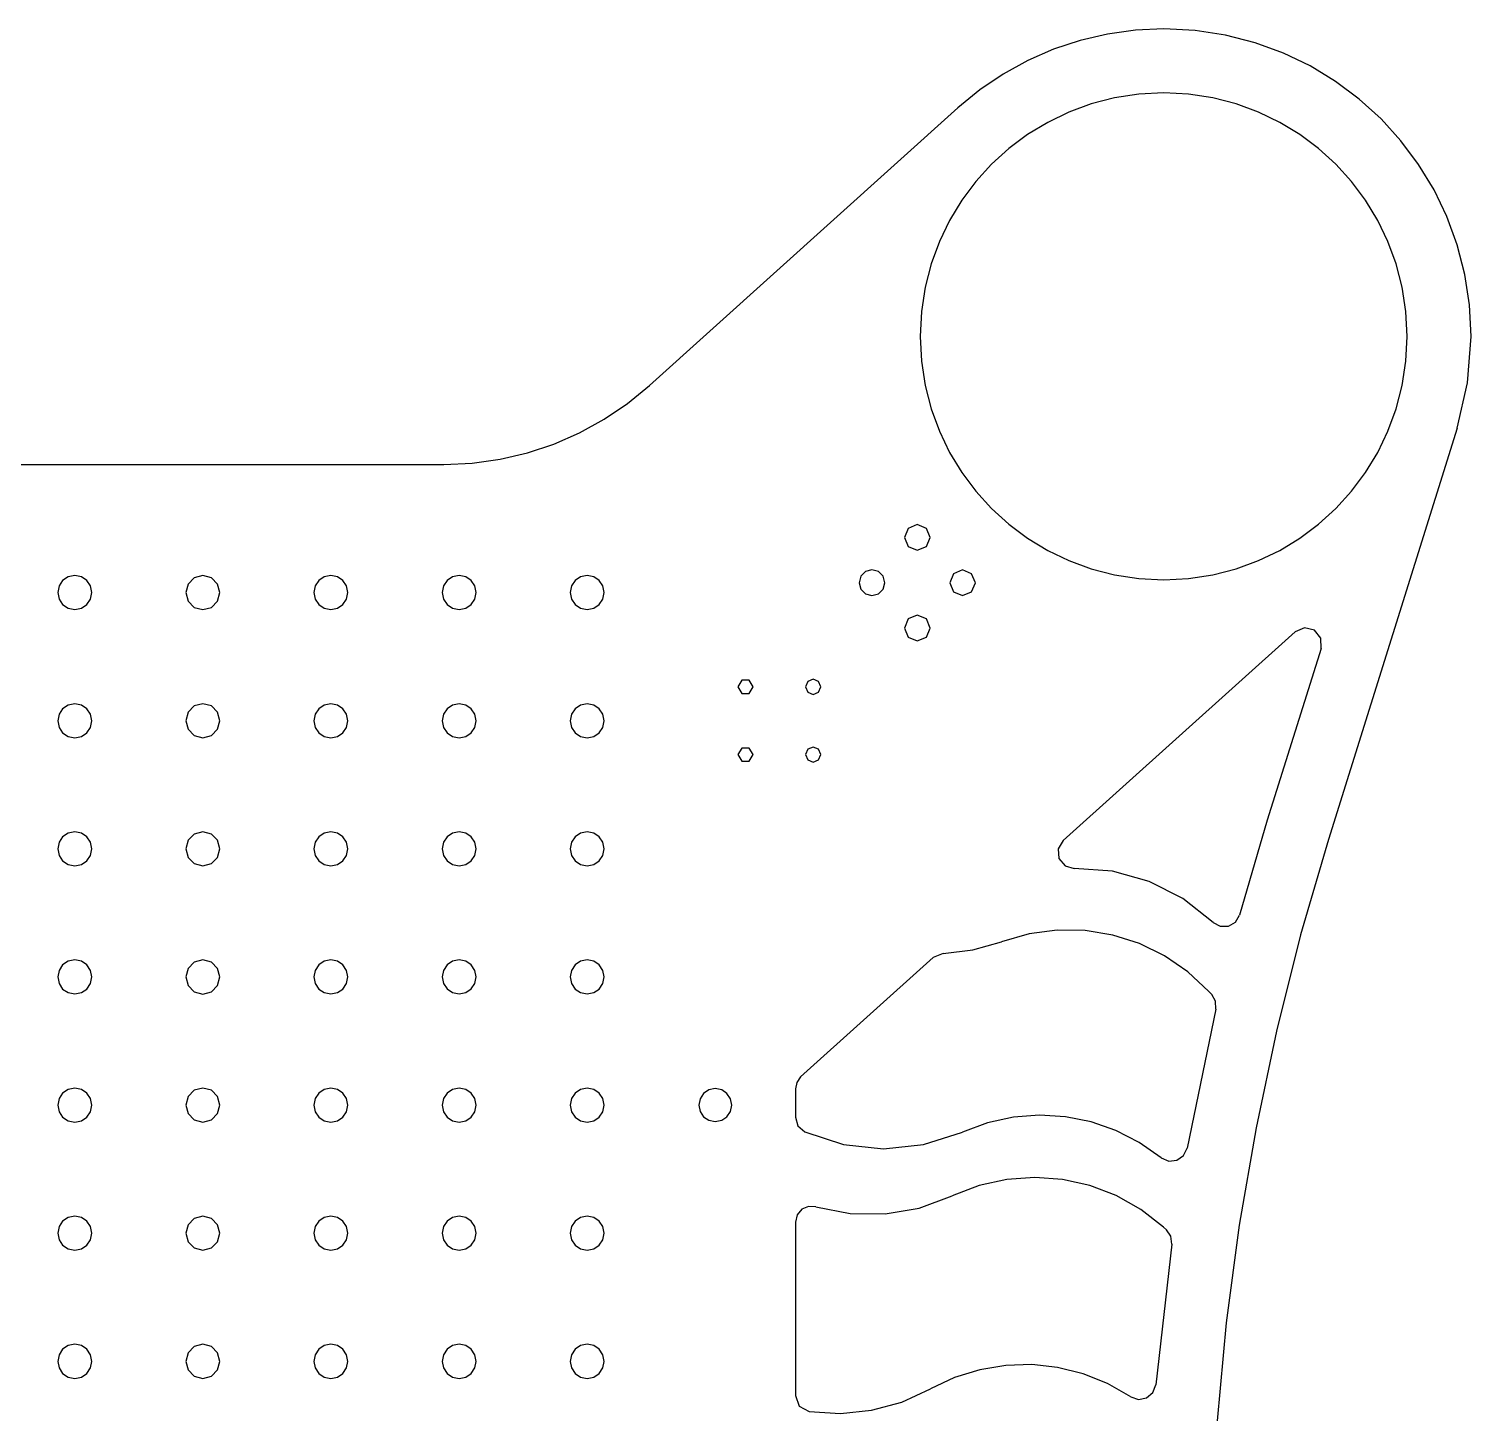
# Model space of a CAD drawing. Extents: x -1 to 193, y 45 to 298.
# Drawn here: x 96.2 to 193.4, y 165.5 to 259 of the extents above; entities that cross this region are included whole.
import ezdxf

# ---------------------------------------------------------------- set-up
doc = ezdxf.new("R2010")
doc.units = 0

msp = doc.modelspace()

# ---------------------------------------------------------------- linework, layer by layer
at = {"layer": 'VISIBLE'}
for p, q in [((168.910753, 258.674417), (167.069022, 258.243806)), ((170.791789, 258.935924), (168.910753, 258.674417)), ((172.700973, 259.024045), (170.791789, 258.935924)), ((174.819055, 258.917091), (172.700973, 259.024045)), ((176.875952, 258.603171), (174.819055, 258.917091)), ((178.861252, 258.092698), (176.875952, 258.603171)), ((165.277754, 257.648373), (163.548104, 256.892399)), ((167.069022, 258.243806), (165.277754, 257.648373)), ((180.764541, 257.396085), (178.861252, 258.092698)), ((163.548104, 256.892399), (161.89123, 255.980168)), ((182.575407, 256.523745), (180.764541, 257.396085)), ((161.89123, 255.980168), (160.318288, 254.915961)), ((184.283437, 255.486091), (182.575407, 256.523745)), ((160.318288, 254.915961), (158.840436, 253.704061)), ((171.024452, 254.619419), (169.396343, 254.370983)), ((172.700973, 254.704062), (171.024452, 254.619419)), ((174.377495, 254.619419), (172.700973, 254.704062)), ((176.005604, 254.370983), (174.377495, 254.619419)), ((185.878217, 254.293536), (184.283437, 255.486091)), ((158.840462, 253.704061), (138.060529, 234.996524)), ((167.824887, 253.966991), (166.318325, 253.415683)), ((169.396343, 254.370983), (167.824887, 253.966991)), ((177.577059, 253.966991), (176.005604, 254.370983)), ((179.083622, 253.415683), (177.577059, 253.966991)), ((187.349336, 252.956493), (185.878217, 254.293536)), ((164.884897, 252.725297), (163.532844, 251.904072)), ((166.318325, 253.415683), (164.884897, 252.725297)), ((180.51705, 252.725297), (179.083622, 253.415683)), ((181.869102, 251.904072), (180.51705, 252.725297)), ((188.686379, 251.485375), (187.349336, 252.956493)), ((163.532844, 251.904072), (162.270407, 250.960246)), ((183.13154, 250.960246), (181.869102, 251.904072)), ((162.270407, 250.960246), (161.105825, 249.902057)), ((184.296121, 249.902057), (183.13154, 250.960246)), ((189.878933, 249.890594), (188.686379, 251.485375)), ((161.105825, 249.902057), (160.047341, 248.737745)), ((185.354605, 248.737745), (184.296121, 249.902057)), ((190.916587, 248.182564), (189.878933, 249.890594)), ((160.047341, 248.737745), (159.103194, 247.475548)), ((186.298752, 247.475548), (185.354605, 248.737745)), ((191.788927, 246.371698), (190.916587, 248.182564)), ((159.103194, 247.475548), (158.281626, 246.123703)), ((187.120321, 246.123703), (186.298752, 247.475548)), ((158.281626, 246.123703), (157.590876, 244.690451)), ((187.811071, 244.690451), (187.120321, 246.123703)), ((192.485539, 244.468409), (191.788927, 246.371698)), ((157.590876, 244.690451), (157.039185, 243.184029)), ((188.362761, 243.184029), (187.811071, 244.690451)), ((192.996012, 242.483109), (192.485539, 244.468409)), ((157.039185, 243.184029), (156.634794, 241.612676)), ((188.767152, 241.612676), (188.362761, 243.184029)), ((193.309932, 240.426212), (192.996012, 242.483109)), ((156.634794, 241.612676), (156.385944, 239.98463)), ((189.016002, 239.98463), (188.767152, 241.612676)), ((193.416885, 238.30813), (193.309932, 240.426212)), ((156.385944, 239.98463), (156.300875, 238.30813)), ((189.101071, 238.30813), (189.016002, 239.98463)), ((156.300875, 238.30813), (156.385944, 236.63163)), ((189.016002, 236.63163), (189.101071, 238.30813)), ((189.101071, 238.30813), (189.101071, 238.30813)), ((193.179242, 235.179299), (193.416885, 238.30813)), ((156.385944, 236.63163), (156.634794, 235.003584)), ((188.767152, 235.003584), (189.016002, 236.63163)), ((192.471761, 232.122253), (193.179242, 235.179299)), ((136.582684, 233.784585), (138.060537, 234.996485)), ((156.634794, 235.003584), (157.039185, 233.432231)), ((188.362761, 233.432231), (188.767152, 235.003584)), ((135.009743, 232.720378), (136.582684, 233.784585)), ((157.039185, 233.432231), (157.590876, 231.925809)), ((187.811071, 231.925809), (188.362761, 233.432231)), ((133.352869, 231.808147), (135.009743, 232.720378)), ((131.623219, 231.052174), (133.352869, 231.808147)), ((157.590876, 231.925809), (158.281626, 230.492556)), ((192.471724, 232.12228), (183.802328, 204.413849)), ((187.120321, 230.492556), (187.811071, 231.925809)), ((127.990221, 230.026129), (129.831951, 230.45674)), ((129.831951, 230.45674), (131.623219, 231.052174)), ((158.281626, 230.492556), (159.103194, 229.140712)), ((186.298752, 229.140712), (187.120321, 230.492556)), ((83.095831, 229.676472), (124.200017, 229.676472)), ((124.200002, 229.676501), (126.109186, 229.764622)), ((126.109186, 229.764622), (127.990221, 230.026129)), ((159.103194, 229.140712), (160.047341, 227.878515)), ((185.354605, 227.878515), (186.298752, 229.140712)), ((160.047341, 227.878515), (161.105825, 226.714202)), ((184.296121, 226.714202), (185.354605, 227.878515)), ((161.105825, 226.714202), (162.270407, 225.656014)), ((183.13154, 225.656014), (184.296121, 226.714202)), ((156.099493, 225.624434), (155.486601, 225.370864)), ((156.712385, 225.370864), (156.099493, 225.624434)), ((162.270407, 225.656014), (163.532844, 224.712188)), ((181.869102, 224.712188), (183.13154, 225.656014)), ((155.486601, 225.370864), (155.232016, 224.758393)), ((155.232016, 224.758393), (155.486601, 224.145922)), ((156.966971, 224.758393), (156.712385, 225.370864)), ((156.712385, 224.145922), (156.966971, 224.758393)), ((156.966971, 224.758393), (156.966971, 224.758393)), ((163.532844, 224.712188), (164.884897, 223.890962)), ((180.51705, 223.890962), (181.869102, 224.712188)), ((155.486601, 224.145922), (156.099493, 223.892351)), ((156.099493, 223.892351), (156.712385, 224.145922)), ((164.884897, 223.890962), (166.318325, 223.200577)), ((179.083622, 223.200577), (180.51705, 223.890962)), ((153.047752, 222.574132), (152.614012, 222.457911)), ((153.481491, 222.457911), (153.047752, 222.574132)), ((159.151236, 222.572694), (158.538344, 222.319123)), ((159.764128, 222.319123), (159.151236, 222.572694)), ((166.318325, 223.200577), (167.824887, 222.649269)), ((167.824887, 222.649269), (169.396343, 222.245277)), ((176.005604, 222.245277), (177.577059, 222.649269)), ((177.577059, 222.649269), (179.083622, 223.200577)), ((98.520593, 221.856183), (98.27452, 221.491502)), ((98.885423, 222.102034), (98.520593, 221.856183)), ((99.33211, 222.19218), (98.885423, 222.102034)), ((99.778797, 222.102034), (99.33211, 222.19218)), ((100.143627, 221.856183), (99.778797, 222.102034)), ((100.3897, 221.491502), (100.143627, 221.856183)), ((106.969538, 221.618873), (106.815734, 221.04487)), ((107.389738, 222.039073), (106.969538, 221.618873)), ((107.963741, 222.192877), (107.389738, 222.039073)), ((108.537745, 222.039073), (107.963741, 222.192877)), ((108.957945, 221.618873), (108.537745, 222.039073)), ((109.111748, 221.04487), (108.957945, 221.618873)), ((115.783856, 221.856183), (115.537782, 221.491502)), ((116.148686, 222.102034), (115.783856, 221.856183)), ((116.595373, 222.19218), (116.148686, 222.102034)), ((117.04206, 222.102034), (116.595373, 222.19218)), ((117.40689, 221.856183), (117.04206, 222.102034)), ((117.652963, 221.491502), (117.40689, 221.856183)), ((124.415804, 221.8556), (124.169673, 221.491213)), ((124.780534, 222.101225), (124.415804, 221.8556)), ((125.227003, 222.191279), (124.780534, 222.101225)), ((125.673472, 222.101225), (125.227003, 222.191279)), ((126.038201, 221.8556), (125.673472, 222.101225)), ((126.284333, 221.491213), (126.038201, 221.8556)), ((133.047116, 221.856183), (132.801043, 221.491502)), ((133.411946, 222.102034), (133.047116, 221.856183)), ((133.858633, 222.19218), (133.411946, 222.102034)), ((134.30532, 222.102034), (133.858633, 222.19218)), ((134.67015, 221.856183), (134.30532, 222.102034)), ((134.916223, 221.491502), (134.67015, 221.856183)), ((152.296493, 222.140392), (152.180273, 221.706653)), ((152.180273, 221.706653), (152.296493, 221.272913)), ((152.614012, 222.457911), (152.296493, 222.140392)), ((153.799011, 222.140392), (153.481491, 222.457911)), ((153.915231, 221.706653), (153.799011, 222.140392)), ((153.799011, 221.272913), (153.915231, 221.706653)), ((153.915231, 221.706653), (153.915231, 221.706653)), ((158.538344, 222.319123), (158.283758, 221.706653)), ((158.283758, 221.706653), (158.538344, 221.094182)), ((160.018714, 221.706653), (159.764128, 222.319123)), ((159.764128, 221.094182), (160.018714, 221.706653)), ((160.018714, 221.706653), (160.018714, 221.706653)), ((169.396343, 222.245277), (171.024452, 221.996841)), ((171.024452, 221.996841), (172.700973, 221.912198)), ((172.700973, 221.912198), (174.377495, 221.996841)), ((174.377495, 221.996841), (176.005604, 222.245277)), ((98.27452, 221.491502), (98.184103, 221.04487)), ((98.184103, 221.04487), (98.27452, 220.598237)), ((98.27452, 220.598237), (98.520593, 220.233557)), ((100.143627, 220.233557), (100.3897, 220.598237)), ((100.480117, 221.04487), (100.3897, 221.491502)), ((100.3897, 220.598237), (100.480117, 221.04487)), ((100.480117, 221.04487), (100.480117, 221.04487)), ((106.815734, 221.04487), (106.969538, 220.470866)), ((108.957945, 220.470866), (109.111748, 221.04487)), ((109.111748, 221.04487), (109.111748, 221.04487)), ((115.537782, 221.491502), (115.447366, 221.04487)), ((115.447366, 221.04487), (115.537782, 220.598237)), ((115.537782, 220.598237), (115.783856, 220.233557)), ((117.40689, 220.233557), (117.652963, 220.598237)), ((117.74338, 221.04487), (117.652963, 221.491502)), ((117.652963, 220.598237), (117.74338, 221.04487)), ((117.74338, 221.04487), (117.74338, 221.04487)), ((124.169673, 221.491213), (124.078997, 221.04487)), ((124.078997, 221.04487), (124.169673, 220.598527)), ((124.169673, 220.598527), (124.415804, 220.234139)), ((126.038201, 220.234139), (126.284333, 220.598527)), ((126.375009, 221.04487), (126.284333, 221.491213)), ((126.284333, 220.598527), (126.375009, 221.04487)), ((126.375009, 221.04487), (126.375009, 221.04487)), ((132.801043, 221.491502), (132.710626, 221.04487)), ((132.710626, 221.04487), (132.801043, 220.598237)), ((132.801043, 220.598237), (133.047116, 220.233557)), ((134.67015, 220.233557), (134.916223, 220.598237)), ((135.00664, 221.04487), (134.916223, 221.491502)), ((134.916223, 220.598237), (135.00664, 221.04487)), ((135.00664, 221.04487), (135.00664, 221.04487)), ((152.296493, 221.272913), (152.614012, 220.955394)), ((152.614012, 220.955394), (153.047752, 220.839174)), ((153.047752, 220.839174), (153.481491, 220.955394)), ((153.481491, 220.955394), (153.799011, 221.272913)), ((158.538344, 221.094182), (159.151236, 220.840611)), ((159.151236, 220.840611), (159.764128, 221.094182)), ((98.520593, 220.233557), (98.885423, 219.987705)), ((98.885423, 219.987705), (99.33211, 219.897559)), ((99.33211, 219.897559), (99.778797, 219.987705)), ((99.778797, 219.987705), (100.143627, 220.233557)), ((106.969538, 220.470866), (107.389738, 220.050666)), ((107.389738, 220.050666), (107.963741, 219.896863)), ((107.963741, 219.896863), (108.537745, 220.050666)), ((108.537745, 220.050666), (108.957945, 220.470866)), ((115.783856, 220.233557), (116.148686, 219.987705)), ((116.148686, 219.987705), (116.595373, 219.897559)), ((116.595373, 219.897559), (117.04206, 219.987705)), ((117.04206, 219.987705), (117.40689, 220.233557)), ((124.415804, 220.234139), (124.780534, 219.988514)), ((124.780534, 219.988514), (125.227003, 219.89846)), ((125.227003, 219.89846), (125.673472, 219.988514)), ((125.673472, 219.988514), (126.038201, 220.234139)), ((133.047116, 220.233557), (133.411946, 219.987705)), ((133.411946, 219.987705), (133.858633, 219.897559)), ((133.858633, 219.897559), (134.30532, 219.987705)), ((134.30532, 219.987705), (134.67015, 220.233557)), ((155.486601, 219.267383), (155.232016, 218.654913)), ((155.232016, 218.654913), (155.486601, 218.042442)), ((156.099493, 219.520954), (155.486601, 219.267383)), ((156.712385, 219.267383), (156.099493, 219.520954)), ((156.966971, 218.654913), (156.712385, 219.267383)), ((156.712385, 218.042442), (156.966971, 218.654913)), ((156.966971, 218.654913), (156.966971, 218.654913)), ((182.188601, 218.677812), (181.554233, 218.404289)), ((182.858853, 218.510478), (182.188601, 218.677812)), ((155.486601, 218.042442), (156.099493, 217.788871)), ((156.099493, 217.788871), (156.712385, 218.042442)), ((181.554238, 218.404281), (165.924243, 204.333016)), ((183.290219, 217.970884), (182.858853, 218.510478)), ((183.305862, 217.280237), (183.290219, 217.970884)), ((183.30583, 217.280192), (179.683422, 205.702567)), ((144.268409, 215.13749), (144.013538, 214.696039)), ((144.778152, 215.13749), (144.268409, 215.13749)), ((145.033024, 214.696039), (144.778152, 215.13749)), ((148.728785, 215.055844), (148.579137, 214.696039)), ((149.088879, 215.204796), (148.728785, 215.055844)), ((149.448972, 215.055844), (149.088879, 215.204796)), ((149.59862, 214.696039), (149.448972, 215.055844)), ((144.013538, 214.696039), (144.268409, 214.254589)), ((144.268409, 214.254589), (144.778152, 214.254589)), ((144.778152, 214.254589), (145.033024, 214.696039)), ((145.033024, 214.696039), (145.033024, 214.696039)), ((148.579137, 214.696039), (148.728785, 214.336234)), ((148.728785, 214.336234), (149.088879, 214.187282)), ((149.088879, 214.187282), (149.448972, 214.336234)), ((149.448972, 214.336234), (149.59862, 214.696039)), ((149.59862, 214.696039), (149.59862, 214.696039)), ((98.27452, 212.859871), (98.184103, 212.413238)), ((98.520593, 213.224551), (98.27452, 212.859871)), ((98.885423, 213.470403), (98.520593, 213.224551)), ((99.33211, 213.560548), (98.885423, 213.470403)), ((99.778797, 213.470403), (99.33211, 213.560548)), ((100.143627, 213.224551), (99.778797, 213.470403)), ((100.3897, 212.859871), (100.143627, 213.224551)), ((100.480117, 212.413238), (100.3897, 212.859871)), ((106.969538, 212.987242), (106.815734, 212.413238)), ((107.389738, 213.407442), (106.969538, 212.987242)), ((107.963741, 213.561245), (107.389738, 213.407442)), ((108.537745, 213.407442), (107.963741, 213.561245)), ((108.957945, 212.987242), (108.537745, 213.407442)), ((109.111748, 212.413238), (108.957945, 212.987242)), ((115.537782, 212.859871), (115.447366, 212.413238)), ((115.783856, 213.224551), (115.537782, 212.859871)), ((116.148686, 213.470403), (115.783856, 213.224551)), ((116.595373, 213.560548), (116.148686, 213.470403)), ((117.04206, 213.470403), (116.595373, 213.560548)), ((117.40689, 213.224551), (117.04206, 213.470403)), ((117.652963, 212.859871), (117.40689, 213.224551)), ((117.74338, 212.413238), (117.652963, 212.859871)), ((124.169673, 212.859581), (124.078997, 212.413238)), ((124.415804, 213.223969), (124.169673, 212.859581)), ((124.780534, 213.469594), (124.415804, 213.223969)), ((125.227003, 213.559648), (124.780534, 213.469594)), ((125.673472, 213.469594), (125.227003, 213.559648)), ((126.038201, 213.223969), (125.673472, 213.469594)), ((126.284333, 212.859581), (126.038201, 213.223969)), ((126.375009, 212.413238), (126.284333, 212.859581)), ((132.801043, 212.859871), (132.710626, 212.413238)), ((133.047116, 213.224551), (132.801043, 212.859871)), ((133.411946, 213.470403), (133.047116, 213.224551)), ((133.858633, 213.560548), (133.411946, 213.470403)), ((134.30532, 213.470403), (133.858633, 213.560548)), ((134.67015, 213.224551), (134.30532, 213.470403)), ((134.916223, 212.859871), (134.67015, 213.224551)), ((135.00664, 212.413238), (134.916223, 212.859871)), ((98.184103, 212.413238), (98.27452, 211.966606)), ((98.27452, 211.966606), (98.520593, 211.601925)), ((100.143627, 211.601925), (100.3897, 211.966606)), ((100.3897, 211.966606), (100.480117, 212.413238)), ((100.480117, 212.413238), (100.480117, 212.413238)), ((106.815734, 212.413238), (106.969538, 211.839235)), ((108.957945, 211.839235), (109.111748, 212.413238)), ((109.111748, 212.413238), (109.111748, 212.413238)), ((115.447366, 212.413238), (115.537782, 211.966606)), ((115.537782, 211.966606), (115.783856, 211.601925)), ((117.40689, 211.601925), (117.652963, 211.966606)), ((117.652963, 211.966606), (117.74338, 212.413238)), ((117.74338, 212.413238), (117.74338, 212.413238)), ((124.078997, 212.413238), (124.169673, 211.966895)), ((124.169673, 211.966895), (124.415804, 211.602508)), ((126.038201, 211.602508), (126.284333, 211.966895)), ((126.284333, 211.966895), (126.375009, 212.413238)), ((126.375009, 212.413238), (126.375009, 212.413238)), ((132.710626, 212.413238), (132.801043, 211.966606)), ((132.801043, 211.966606), (133.047116, 211.601925)), ((134.67015, 211.601925), (134.916223, 211.966606)), ((134.916223, 211.966606), (135.00664, 212.413238)), ((135.00664, 212.413238), (135.00664, 212.413238)), ((98.520593, 211.601925), (98.885423, 211.356074)), ((98.885423, 211.356074), (99.33211, 211.265928)), ((99.33211, 211.265928), (99.778797, 211.356074)), ((99.778797, 211.356074), (100.143627, 211.601925)), ((106.969538, 211.839235), (107.389738, 211.419035)), ((107.389738, 211.419035), (107.963741, 211.265231)), ((107.963741, 211.265231), (108.537745, 211.419035)), ((108.537745, 211.419035), (108.957945, 211.839235)), ((115.783856, 211.601925), (116.148686, 211.356074)), ((116.148686, 211.356074), (116.595373, 211.265928)), ((116.595373, 211.265928), (117.04206, 211.356074)), ((117.04206, 211.356074), (117.40689, 211.601925)), ((124.415804, 211.602508), (124.780534, 211.356883)), ((124.780534, 211.356883), (125.227003, 211.266829)), ((125.227003, 211.266829), (125.673472, 211.356883)), ((125.673472, 211.356883), (126.038201, 211.602508)), ((133.047116, 211.601925), (133.411946, 211.356074)), ((133.411946, 211.356074), (133.858633, 211.265928)), ((133.858633, 211.265928), (134.30532, 211.356074)), ((134.30532, 211.356074), (134.67015, 211.601925)), ((144.268409, 210.57189), (144.013538, 210.13044)), ((144.013538, 210.13044), (144.268409, 209.68899)), ((144.778152, 210.57189), (144.268409, 210.57189)), ((145.033024, 210.13044), (144.778152, 210.57189)), ((144.778152, 209.68899), (145.033024, 210.13044)), ((145.033024, 210.13044), (145.033024, 210.13044)), ((148.728785, 210.490245), (148.579137, 210.13044)), ((148.579137, 210.13044), (148.728785, 209.770635)), ((149.088879, 210.639197), (148.728785, 210.490245)), ((149.448972, 210.490245), (149.088879, 210.639197)), ((149.59862, 210.13044), (149.448972, 210.490245)), ((149.448972, 209.770635), (149.59862, 210.13044)), ((149.59862, 210.13044), (149.59862, 210.13044)), ((144.268409, 209.68899), (144.778152, 209.68899)), ((148.728785, 209.770635), (149.088879, 209.621683)), ((149.088879, 209.621683), (149.448972, 209.770635)), ((179.683446, 205.702567), (177.81617, 199.323235)), ((98.27452, 204.228242), (98.184103, 203.781609)), ((98.520593, 204.592923), (98.27452, 204.228242)), ((98.885423, 204.838774), (98.520593, 204.592923)), ((99.33211, 204.92892), (98.885423, 204.838774)), ((99.778797, 204.838774), (99.33211, 204.92892)), ((100.143627, 204.592923), (99.778797, 204.838774)), ((100.3897, 204.228242), (100.143627, 204.592923)), ((100.480117, 203.781609), (100.3897, 204.228242)), ((106.969538, 204.355613), (106.815734, 203.781609)), ((107.389738, 204.775813), (106.969538, 204.355613)), ((107.963741, 204.929617), (107.389738, 204.775813)), ((108.537745, 204.775813), (107.963741, 204.929617)), ((108.957945, 204.355613), (108.537745, 204.775813)), ((109.111748, 203.781609), (108.957945, 204.355613)), ((115.537782, 204.228242), (115.447366, 203.781609)), ((115.783856, 204.592923), (115.537782, 204.228242)), ((116.148686, 204.838774), (115.783856, 204.592923)), ((116.595373, 204.92892), (116.148686, 204.838774)), ((117.04206, 204.838774), (116.595373, 204.92892)), ((117.40689, 204.592923), (117.04206, 204.838774)), ((117.652963, 204.228242), (117.40689, 204.592923)), ((117.74338, 203.781609), (117.652963, 204.228242)), ((124.169673, 204.227953), (124.078997, 203.781609)), ((124.415804, 204.59234), (124.169673, 204.227953)), ((124.780534, 204.837965), (124.415804, 204.59234)), ((125.227003, 204.928019), (124.780534, 204.837965)), ((125.673472, 204.837965), (125.227003, 204.928019)), ((126.038201, 204.59234), (125.673472, 204.837965)), ((126.284333, 204.227953), (126.038201, 204.59234)), ((126.375009, 203.781609), (126.284333, 204.227953)), ((132.801043, 204.228242), (132.710626, 203.781609)), ((133.047116, 204.592923), (132.801043, 204.228242)), ((133.411946, 204.838774), (133.047116, 204.592923)), ((133.858633, 204.92892), (133.411946, 204.838774)), ((134.30532, 204.838774), (133.858633, 204.92892)), ((134.67015, 204.592923), (134.30532, 204.838774)), ((134.916223, 204.228242), (134.67015, 204.592923)), ((135.00664, 203.781609), (134.916223, 204.228242)), ((165.924219, 204.333014), (165.595257, 203.775722)), ((183.80236, 204.413844), (181.925145, 197.986573)), ((98.184103, 203.781609), (98.27452, 203.334977)), ((98.27452, 203.334977), (98.520593, 202.970296)), ((100.143627, 202.970296), (100.3897, 203.334977)), ((100.3897, 203.334977), (100.480117, 203.781609)), ((100.480117, 203.781609), (100.480117, 203.781609)), ((106.815734, 203.781609), (106.969538, 203.207606)), ((106.969538, 203.207606), (107.389738, 202.787406)), ((108.537745, 202.787406), (108.957945, 203.207606)), ((108.957945, 203.207606), (109.111748, 203.781609)), ((109.111748, 203.781609), (109.111748, 203.781609)), ((115.447366, 203.781609), (115.537782, 203.334977)), ((115.537782, 203.334977), (115.783856, 202.970296)), ((117.40689, 202.970296), (117.652963, 203.334977)), ((117.652963, 203.334977), (117.74338, 203.781609)), ((117.74338, 203.781609), (117.74338, 203.781609)), ((124.078997, 203.781609), (124.169673, 203.335266)), ((124.169673, 203.335266), (124.415804, 202.970879)), ((126.038201, 202.970879), (126.284333, 203.335266)), ((126.284333, 203.335266), (126.375009, 203.781609)), ((126.375009, 203.781609), (126.375009, 203.781609)), ((132.710626, 203.781609), (132.801043, 203.334977)), ((132.801043, 203.334977), (133.047116, 202.970296)), ((134.67015, 202.970296), (134.916223, 203.334977)), ((134.916223, 203.334977), (135.00664, 203.781609)), ((135.00664, 203.781609), (135.00664, 203.781609)), ((165.595257, 203.775722), (165.644336, 203.130445)), ((165.644336, 203.130445), (166.053801, 202.629317)), ((98.520593, 202.970296), (98.885423, 202.724445)), ((98.885423, 202.724445), (99.33211, 202.634299)), ((99.33211, 202.634299), (99.778797, 202.724445)), ((99.778797, 202.724445), (100.143627, 202.970296)), ((107.389738, 202.787406), (107.963741, 202.633602)), ((107.963741, 202.633602), (108.537745, 202.787406)), ((115.783856, 202.970296), (116.148686, 202.724445)), ((116.148686, 202.724445), (116.595373, 202.634299)), ((116.595373, 202.634299), (117.04206, 202.724445)), ((117.04206, 202.724445), (117.40689, 202.970296)), ((124.415804, 202.970879), (124.780534, 202.725254)), ((124.780534, 202.725254), (125.227003, 202.6352)), ((125.227003, 202.6352), (125.673472, 202.725254)), ((125.673472, 202.725254), (126.038201, 202.970879)), ((133.047116, 202.970296), (133.411946, 202.724445)), ((133.411946, 202.724445), (133.858633, 202.634299)), ((133.858633, 202.634299), (134.30532, 202.724445)), ((134.30532, 202.724445), (134.67015, 202.970296)), ((166.053801, 202.629317), (166.676349, 202.452614)), ((169.251916, 202.267259), (166.676349, 202.452614)), ((171.716204, 201.583405), (169.251916, 202.267259)), ((173.998054, 200.428619), (171.716204, 201.583405)), ((176.026308, 198.830468), (173.998054, 200.428619)), ((177.539083, 198.845125), (177.81617, 199.323235)), ((165.524323, 198.305001), (163.63164, 198.058336)), ((167.413646, 198.271978), (165.524323, 198.305001)), ((169.269443, 197.966513), (167.413646, 198.271978)), ((176.026308, 198.830468), (176.509059, 198.561549)), ((176.509059, 198.561549), (177.061633, 198.566903)), ((177.061633, 198.566903), (177.539083, 198.845125)), ((159.840946, 196.979595), (161.765763, 197.524737)), ((163.63164, 198.058336), (161.765763, 197.524737)), ((171.061546, 197.39585), (169.269443, 197.966513)), ((172.759789, 196.567235), (171.061546, 197.39585)), ((181.925145, 197.986573), (180.298226, 191.50911)), ((99.33211, 196.297288), (98.885423, 196.207143)), ((99.778797, 196.207143), (99.33211, 196.297288)), ((107.963741, 196.297985), (107.389738, 196.144181)), ((108.537745, 196.144181), (107.963741, 196.297985)), ((116.595373, 196.297288), (116.148686, 196.207143)), ((117.04206, 196.207143), (116.595373, 196.297288)), ((125.227003, 196.296388), (124.780534, 196.206333)), ((125.673472, 196.206333), (125.227003, 196.296388)), ((133.858633, 196.297288), (133.411946, 196.207143)), ((134.30532, 196.207143), (133.858633, 196.297288)), ((157.180669, 196.461415), (148.242079, 188.414311)), ((157.855126, 196.737476), (157.180675, 196.461439)), ((157.855126, 196.737476), (159.840946, 196.979595)), ((174.334005, 195.487913), (172.759789, 196.567235)), ((98.27452, 195.59661), (98.184103, 195.149978)), ((98.520593, 195.961291), (98.27452, 195.59661)), ((98.885423, 196.207143), (98.520593, 195.961291)), ((100.143627, 195.961291), (99.778797, 196.207143)), ((100.3897, 195.59661), (100.143627, 195.961291)), ((100.480117, 195.149978), (100.3897, 195.59661)), ((106.969538, 195.723982), (106.815734, 195.149978)), ((107.389738, 196.144181), (106.969538, 195.723982)), ((108.957945, 195.723982), (108.537745, 196.144181)), ((109.111748, 195.149978), (108.957945, 195.723982)), ((115.537782, 195.59661), (115.447366, 195.149978)), ((115.783856, 195.961291), (115.537782, 195.59661)), ((116.148686, 196.207143), (115.783856, 195.961291)), ((117.40689, 195.961291), (117.04206, 196.207143)), ((117.652963, 195.59661), (117.40689, 195.961291)), ((117.74338, 195.149978), (117.652963, 195.59661)), ((124.169673, 195.596321), (124.078997, 195.149978)), ((124.415804, 195.960709), (124.169673, 195.596321)), ((124.780534, 196.206333), (124.415804, 195.960709)), ((126.038201, 195.960709), (125.673472, 196.206333)), ((126.284333, 195.596321), (126.038201, 195.960709)), ((126.375009, 195.149978), (126.284333, 195.596321)), ((132.801043, 195.59661), (132.710626, 195.149978)), ((133.047116, 195.961291), (132.801043, 195.59661)), ((133.411946, 196.207143), (133.047116, 195.961291)), ((134.67015, 195.961291), (134.30532, 196.207143)), ((134.916223, 195.59661), (134.67015, 195.961291)), ((135.00664, 195.149978), (134.916223, 195.59661)), ((175.754028, 194.165129), (174.334005, 195.487913)), ((98.184103, 195.149978), (98.27452, 194.703346)), ((98.27452, 194.703346), (98.520593, 194.338665)), ((100.143627, 194.338665), (100.3897, 194.703346)), ((100.3897, 194.703346), (100.480117, 195.149978)), ((100.480117, 195.149978), (100.480117, 195.149978)), ((106.815734, 195.149978), (106.969538, 194.575974)), ((106.969538, 194.575974), (107.389738, 194.155775)), ((108.537745, 194.155775), (108.957945, 194.575974)), ((108.957945, 194.575974), (109.111748, 195.149978)), ((109.111748, 195.149978), (109.111748, 195.149978)), ((115.447366, 195.149978), (115.537782, 194.703346)), ((115.537782, 194.703346), (115.783856, 194.338665)), ((117.40689, 194.338665), (117.652963, 194.703346)), ((117.652963, 194.703346), (117.74338, 195.149978)), ((117.74338, 195.149978), (117.74338, 195.149978)), ((124.078997, 195.149978), (124.169673, 194.703635)), ((124.169673, 194.703635), (124.415804, 194.339247)), ((126.038201, 194.339247), (126.284333, 194.703635)), ((126.284333, 194.703635), (126.375009, 195.149978)), ((126.375009, 195.149978), (126.375009, 195.149978)), ((132.710626, 195.149978), (132.801043, 194.703346)), ((132.801043, 194.703346), (133.047116, 194.338665)), ((134.67015, 194.338665), (134.916223, 194.703346)), ((134.916223, 194.703346), (135.00664, 195.149978)), ((135.00664, 195.149978), (135.00664, 195.149978)), ((98.520593, 194.338665), (98.885423, 194.092813)), ((98.885423, 194.092813), (99.33211, 194.002668)), ((99.33211, 194.002668), (99.778797, 194.092813)), ((99.778797, 194.092813), (100.143627, 194.338665)), ((107.389738, 194.155775), (107.963741, 194.001971)), ((107.963741, 194.001971), (108.537745, 194.155775)), ((115.783856, 194.338665), (116.148686, 194.092813)), ((116.148686, 194.092813), (116.595373, 194.002668)), ((116.595373, 194.002668), (117.04206, 194.092813)), ((117.04206, 194.092813), (117.40689, 194.338665)), ((124.415804, 194.339247), (124.780534, 194.093623)), ((124.780534, 194.093623), (125.227003, 194.003568)), ((125.227003, 194.003568), (125.673472, 194.093623)), ((125.673472, 194.093623), (126.038201, 194.339247)), ((133.047116, 194.338665), (133.411946, 194.092813)), ((133.411946, 194.092813), (133.858633, 194.002668)), ((133.858633, 194.002668), (134.30532, 194.092813)), ((134.30532, 194.092813), (134.67015, 194.338665)), ((175.754028, 194.165129), (175.935675, 193.972581)), ((176.198809, 193.510229), (175.935675, 193.972581)), ((176.209029, 192.978342), (176.198809, 193.510229)), ((176.209029, 192.978342), (174.280092, 183.622589)), ((180.298226, 191.50911), (178.921601, 184.988624)), ((98.885423, 187.575511), (98.520593, 187.32966)), ((99.33211, 187.665657), (98.885423, 187.575511)), ((99.778797, 187.575511), (99.33211, 187.665657)), ((100.143627, 187.32966), (99.778797, 187.575511)), ((107.963741, 187.666354), (107.389738, 187.51255)), ((108.537745, 187.51255), (107.963741, 187.666354)), ((116.148686, 187.575511), (115.783856, 187.32966)), ((116.595373, 187.665657), (116.148686, 187.575511)), ((117.04206, 187.575511), (116.595373, 187.665657)), ((117.40689, 187.32966), (117.04206, 187.575511)), ((124.780534, 187.574702), (124.415804, 187.329077)), ((125.227003, 187.664756), (124.780534, 187.574702)), ((125.673472, 187.574702), (125.227003, 187.664756)), ((126.038201, 187.329077), (125.673472, 187.574702)), ((133.411946, 187.575511), (133.047116, 187.32966)), ((133.858633, 187.665657), (133.411946, 187.575511)), ((134.30532, 187.575511), (133.858633, 187.665657)), ((134.67015, 187.32966), (134.30532, 187.575511)), ((142.490264, 187.626119), (142.058865, 187.539097)), ((142.921664, 187.539097), (142.490264, 187.626119)), ((147.978331, 188.051286), (147.885035, 187.6124)), ((147.885035, 187.612379), (147.885035, 185.710723)), ((148.242085, 188.414272), (147.978331, 188.051286)), ((98.27452, 186.964979), (98.184103, 186.518347)), ((98.520593, 187.32966), (98.27452, 186.964979)), ((100.3897, 186.964979), (100.143627, 187.32966)), ((100.480117, 186.518347), (100.3897, 186.964979)), ((106.969538, 187.09235), (106.815734, 186.518347)), ((107.389738, 187.51255), (106.969538, 187.09235)), ((108.957945, 187.09235), (108.537745, 187.51255)), ((109.111748, 186.518347), (108.957945, 187.09235)), ((115.537782, 186.964979), (115.447366, 186.518347)), ((115.783856, 187.32966), (115.537782, 186.964979)), ((117.652963, 186.964979), (117.40689, 187.32966)), ((117.74338, 186.518347), (117.652963, 186.964979)), ((124.169673, 186.96469), (124.078997, 186.518347)), ((124.415804, 187.329077), (124.169673, 186.96469)), ((126.284333, 186.96469), (126.038201, 187.329077)), ((126.375009, 186.518347), (126.284333, 186.96469)), ((132.801043, 186.964979), (132.710626, 186.518347)), ((133.047116, 187.32966), (132.801043, 186.964979)), ((134.916223, 186.964979), (134.67015, 187.32966)), ((135.00664, 186.518347), (134.916223, 186.964979)), ((141.468665, 186.949637), (141.381101, 186.518347)), ((141.706459, 187.301745), (141.468665, 186.949637)), ((142.058865, 187.539097), (141.706459, 187.301745)), ((143.27407, 187.301745), (142.921664, 187.539097)), ((143.511864, 186.949637), (143.27407, 187.301745)), ((143.599428, 186.518347), (143.511864, 186.949637)), ((98.184103, 186.518347), (98.27452, 186.071714)), ((98.27452, 186.071714), (98.520593, 185.707033)), ((98.520593, 185.707033), (98.885423, 185.461182)), ((99.778797, 185.461182), (100.143627, 185.707033)), ((100.143627, 185.707033), (100.3897, 186.071714)), ((100.3897, 186.071714), (100.480117, 186.518347)), ((100.480117, 186.518347), (100.480117, 186.518347)), ((106.815734, 186.518347), (106.969538, 185.944343)), ((106.969538, 185.944343), (107.389738, 185.524143)), ((108.537745, 185.524143), (108.957945, 185.944343)), ((108.957945, 185.944343), (109.111748, 186.518347)), ((109.111748, 186.518347), (109.111748, 186.518347)), ((115.447366, 186.518347), (115.537782, 186.071714)), ((115.537782, 186.071714), (115.783856, 185.707033)), ((115.783856, 185.707033), (116.148686, 185.461182)), ((117.04206, 185.461182), (117.40689, 185.707033)), ((117.40689, 185.707033), (117.652963, 186.071714)), ((117.652963, 186.071714), (117.74338, 186.518347)), ((117.74338, 186.518347), (117.74338, 186.518347)), ((124.078997, 186.518347), (124.169673, 186.072003)), ((124.169673, 186.072003), (124.415804, 185.707616)), ((124.415804, 185.707616), (124.780534, 185.461991)), ((125.673472, 185.461991), (126.038201, 185.707616)), ((126.038201, 185.707616), (126.284333, 186.072003)), ((126.284333, 186.072003), (126.375009, 186.518347)), ((126.375009, 186.518347), (126.375009, 186.518347)), ((132.710626, 186.518347), (132.801043, 186.071714)), ((132.801043, 186.071714), (133.047116, 185.707033)), ((133.047116, 185.707033), (133.411946, 185.461182)), ((134.30532, 185.461182), (134.67015, 185.707033)), ((134.67015, 185.707033), (134.916223, 186.071714)), ((134.916223, 186.071714), (135.00664, 186.518347)), ((135.00664, 186.518347), (135.00664, 186.518347)), ((141.381101, 186.518347), (141.468665, 186.087057)), ((141.468665, 186.087057), (141.706459, 185.734949)), ((141.706459, 185.734949), (142.058865, 185.497596)), ((142.921664, 185.497596), (143.27407, 185.734949)), ((143.27407, 185.734949), (143.511864, 186.087057)), ((143.511864, 186.087057), (143.599428, 186.518347)), ((143.599428, 186.518347), (143.599428, 186.518347)), ((147.885035, 185.710752), (148.057412, 185.125721)), ((162.572665, 185.700478), (160.833468, 185.325727)), ((164.331184, 185.83285), (162.572665, 185.700478)), ((166.084106, 185.726064), (164.331184, 185.83285)), ((167.806512, 185.383343), (166.084106, 185.726064)), ((98.885423, 185.461182), (99.33211, 185.371036)), ((99.33211, 185.371036), (99.778797, 185.461182)), ((107.389738, 185.524143), (107.963741, 185.370339)), ((107.963741, 185.370339), (108.537745, 185.524143)), ((116.148686, 185.461182), (116.595373, 185.371036)), ((116.595373, 185.371036), (117.04206, 185.461182)), ((124.780534, 185.461991), (125.227003, 185.371937)), ((125.227003, 185.371937), (125.673472, 185.461991)), ((133.411946, 185.461182), (133.858633, 185.371036)), ((133.858633, 185.371036), (134.30532, 185.461182)), ((142.058865, 185.497596), (142.490264, 185.410574)), ((142.490264, 185.410574), (142.921664, 185.497596)), ((148.057412, 185.125721), (148.519465, 184.727622)), ((148.519465, 184.727622), (151.126644, 183.868092)), ((156.527754, 183.856774), (159.138512, 184.705371)), ((160.833468, 185.325727), (159.138512, 184.705371)), ((169.473482, 184.807912), (167.806512, 185.383343)), ((171.060098, 184.002992), (169.473482, 184.807912)), ((178.921601, 184.988624), (177.795273, 178.432286)), ((151.126644, 183.868092), (153.826603, 183.577745)), ((153.826603, 183.577745), (156.527754, 183.856774)), ((172.54144, 182.971807), (171.060098, 184.002992)), ((172.54144, 182.971807), (173.046297, 182.747115)), ((173.046297, 182.747115), (173.59618, 182.801839)), ((173.59618, 182.801839), (174.04685, 183.121625)), ((174.04685, 183.121625), (174.280092, 183.622589)), ((160.265402, 181.094872), (158.454689, 180.396629)), ((162.128461, 181.509726), (160.265402, 181.094872)), ((164.013173, 181.645712), (162.128461, 181.509726)), ((165.888844, 181.507349), (164.013173, 181.645712)), ((167.724782, 181.099156), (165.888844, 181.507349)), ((169.490292, 180.425655), (167.724782, 181.099156)), ((156.237133, 179.583388), (158.454689, 180.396629)), ((171.154682, 179.491364), (169.490292, 180.425655)), ((98.885423, 178.94388), (98.520593, 178.698028)), ((99.33211, 179.034025), (98.885423, 178.94388)), ((99.778797, 178.94388), (99.33211, 179.034025)), ((100.143627, 178.698028), (99.778797, 178.94388)), ((107.389738, 178.880918), (106.969538, 178.460719)), ((107.963741, 179.034722), (107.389738, 178.880918)), ((108.537745, 178.880918), (107.963741, 179.034722)), ((108.957945, 178.460719), (108.537745, 178.880918)), ((116.148686, 178.94388), (115.783856, 178.698028)), ((116.595373, 179.034025), (116.148686, 178.94388)), ((117.04206, 178.94388), (116.595373, 179.034025)), ((117.40689, 178.698028), (117.04206, 178.94388)), ((124.780534, 178.94307), (124.415804, 178.697446)), ((125.227003, 179.033125), (124.780534, 178.94307)), ((125.673472, 178.94307), (125.227003, 179.033125)), ((126.038201, 178.697446), (125.673472, 178.94307)), ((133.411946, 178.94388), (133.047116, 178.698028)), ((133.858633, 179.034025), (133.411946, 178.94388)), ((134.30532, 178.94388), (133.858633, 179.034025)), ((134.67015, 178.698028), (134.30532, 178.94388)), ((147.999081, 179.117176), (147.885035, 178.634376)), ((148.31711, 179.49791), (147.999081, 179.117176)), ((148.77189, 179.696093), (148.31711, 179.49791)), ((149.26728, 179.669827), (148.77189, 179.696093)), ((149.26728, 179.669827), (151.585122, 179.215375)), ((151.585122, 179.215375), (153.927842, 179.188099)), ((153.927842, 179.188099), (156.237133, 179.583388)), ((172.687257, 178.300803), (171.154682, 179.491364)), ((98.27452, 178.333348), (98.184103, 177.886715)), ((98.184103, 177.886715), (98.27452, 177.440083)), ((98.520593, 178.698028), (98.27452, 178.333348)), ((100.3897, 178.333348), (100.143627, 178.698028)), ((100.480117, 177.886715), (100.3897, 178.333348)), ((100.3897, 177.440083), (100.480117, 177.886715)), ((100.480117, 177.886715), (100.480117, 177.886715)), ((106.969538, 178.460719), (106.815734, 177.886715)), ((106.815734, 177.886715), (106.969538, 177.312712)), ((109.111748, 177.886715), (108.957945, 178.460719)), ((108.957945, 177.312712), (109.111748, 177.886715)), ((109.111748, 177.886715), (109.111748, 177.886715)), ((115.537782, 178.333348), (115.447366, 177.886715)), ((115.447366, 177.886715), (115.537782, 177.440083)), ((115.783856, 178.698028), (115.537782, 178.333348)), ((117.652963, 178.333348), (117.40689, 178.698028)), ((117.74338, 177.886715), (117.652963, 178.333348)), ((117.652963, 177.440083), (117.74338, 177.886715)), ((117.74338, 177.886715), (117.74338, 177.886715)), ((124.169673, 178.333058), (124.078997, 177.886715)), ((124.078997, 177.886715), (124.169673, 177.440372)), ((124.415804, 178.697446), (124.169673, 178.333058)), ((126.284333, 178.333058), (126.038201, 178.697446)), ((126.375009, 177.886715), (126.284333, 178.333058)), ((126.284333, 177.440372), (126.375009, 177.886715)), ((126.375009, 177.886715), (126.375009, 177.886715)), ((132.801043, 178.333348), (132.710626, 177.886715)), ((132.710626, 177.886715), (132.801043, 177.440083)), ((133.047116, 178.698028), (132.801043, 178.333348)), ((134.916223, 178.333348), (134.67015, 178.698028)), ((135.00664, 177.886715), (134.916223, 178.333348)), ((134.916223, 177.440083), (135.00664, 177.886715)), ((135.00664, 177.886715), (135.00664, 177.886715)), ((147.885035, 178.634403), (147.885035, 166.947714)), ((172.687257, 178.300803), (172.885388, 178.125266)), ((173.188795, 177.688285), (172.885388, 178.125266)), ((177.795273, 178.432286), (176.919239, 171.847267)), ((98.27452, 177.440083), (98.520593, 177.075402)), ((98.520593, 177.075402), (98.885423, 176.82955)), ((99.778797, 176.82955), (100.143627, 177.075402)), ((100.143627, 177.075402), (100.3897, 177.440083)), ((106.969538, 177.312712), (107.389738, 176.892512)), ((107.389738, 176.892512), (107.963741, 176.738708)), ((107.963741, 176.738708), (108.537745, 176.892512)), ((108.537745, 176.892512), (108.957945, 177.312712)), ((115.537782, 177.440083), (115.783856, 177.075402)), ((115.783856, 177.075402), (116.148686, 176.82955)), ((117.04206, 176.82955), (117.40689, 177.075402)), ((117.40689, 177.075402), (117.652963, 177.440083)), ((124.169673, 177.440372), (124.415804, 177.075984)), ((124.415804, 177.075984), (124.780534, 176.83036)), ((125.673472, 176.83036), (126.038201, 177.075984)), ((126.038201, 177.075984), (126.284333, 177.440372)), ((132.801043, 177.440083), (133.047116, 177.075402)), ((133.047116, 177.075402), (133.411946, 176.82955)), ((134.30532, 176.82955), (134.67015, 177.075402)), ((134.67015, 177.075402), (134.916223, 177.440083)), ((173.246517, 177.15944), (172.161563, 167.668718)), ((173.246517, 177.15944), (173.188795, 177.688285)), ((98.885423, 176.82955), (99.33211, 176.739405)), ((99.33211, 176.739405), (99.778797, 176.82955)), ((116.148686, 176.82955), (116.595373, 176.739405)), ((116.595373, 176.739405), (117.04206, 176.82955)), ((124.780534, 176.83036), (125.227003, 176.740306)), ((125.227003, 176.740306), (125.673472, 176.83036)), ((133.411946, 176.82955), (133.858633, 176.739405)), ((133.858633, 176.739405), (134.30532, 176.82955)), ((176.919239, 171.847267), (176.293501, 165.240736)), ((98.520593, 170.066399), (98.27452, 169.701719)), ((98.885423, 170.312251), (98.520593, 170.066399)), ((99.33211, 170.402397), (98.885423, 170.312251)), ((99.778797, 170.312251), (99.33211, 170.402397)), ((100.143627, 170.066399), (99.778797, 170.312251)), ((100.3897, 169.701719), (100.143627, 170.066399)), ((107.389738, 170.24929), (106.969538, 169.82909)), ((107.963741, 170.403093), (107.389738, 170.24929)), ((108.537745, 170.24929), (107.963741, 170.403093)), ((108.957945, 169.82909), (108.537745, 170.24929)), ((115.783856, 170.066399), (115.537782, 169.701719)), ((116.148686, 170.312251), (115.783856, 170.066399)), ((116.595373, 170.402397), (116.148686, 170.312251)), ((117.04206, 170.312251), (116.595373, 170.402397)), ((117.40689, 170.066399), (117.04206, 170.312251)), ((117.652963, 169.701719), (117.40689, 170.066399)), ((124.415804, 170.065817), (124.169673, 169.701429)), ((124.780534, 170.311442), (124.415804, 170.065817)), ((125.227003, 170.401496), (124.780534, 170.311442)), ((125.673472, 170.311442), (125.227003, 170.401496)), ((126.038201, 170.065817), (125.673472, 170.311442)), ((126.284333, 169.701429), (126.038201, 170.065817)), ((133.047116, 170.066399), (132.801043, 169.701719)), ((133.411946, 170.312251), (133.047116, 170.066399)), ((133.858633, 170.402397), (133.411946, 170.312251)), ((134.30532, 170.312251), (133.858633, 170.402397)), ((134.67015, 170.066399), (134.30532, 170.312251)), ((134.916223, 169.701719), (134.67015, 170.066399)), ((98.27452, 169.701719), (98.184103, 169.255086)), ((98.184103, 169.255086), (98.27452, 168.808454)), ((100.480117, 169.255086), (100.3897, 169.701719)), ((100.3897, 168.808454), (100.480117, 169.255086)), ((100.480117, 169.255086), (100.480117, 169.255086)), ((106.969538, 169.82909), (106.815734, 169.255086)), ((106.815734, 169.255086), (106.969538, 168.681083)), ((109.111748, 169.255086), (108.957945, 169.82909)), ((108.957945, 168.681083), (109.111748, 169.255086)), ((109.111748, 169.255086), (109.111748, 169.255086)), ((115.537782, 169.701719), (115.447366, 169.255086)), ((115.447366, 169.255086), (115.537782, 168.808454)), ((117.74338, 169.255086), (117.652963, 169.701719)), ((117.652963, 168.808454), (117.74338, 169.255086)), ((117.74338, 169.255086), (117.74338, 169.255086)), ((124.169673, 169.701429), (124.078997, 169.255086)), ((124.078997, 169.255086), (124.169673, 168.808743)), ((126.375009, 169.255086), (126.284333, 169.701429)), ((126.284333, 168.808743), (126.375009, 169.255086)), ((126.375009, 169.255086), (126.375009, 169.255086)), ((132.801043, 169.701719), (132.710626, 169.255086)), ((132.710626, 169.255086), (132.801043, 168.808454)), ((135.00664, 169.255086), (134.916223, 169.701719)), ((134.916223, 168.808454), (135.00664, 169.255086)), ((135.00664, 169.255086), (135.00664, 169.255086)), ((98.27452, 168.808454), (98.520593, 168.443773)), ((98.520593, 168.443773), (98.885423, 168.197922)), ((98.885423, 168.197922), (99.33211, 168.107776)), ((99.33211, 168.107776), (99.778797, 168.197922)), ((99.778797, 168.197922), (100.143627, 168.443773)), ((100.143627, 168.443773), (100.3897, 168.808454)), ((106.969538, 168.681083), (107.389738, 168.260883)), ((107.389738, 168.260883), (107.963741, 168.107079)), ((107.963741, 168.107079), (108.537745, 168.260883)), ((108.537745, 168.260883), (108.957945, 168.681083)), ((115.537782, 168.808454), (115.783856, 168.443773)), ((115.783856, 168.443773), (116.148686, 168.197922)), ((116.148686, 168.197922), (116.595373, 168.107776)), ((116.595373, 168.107776), (117.04206, 168.197922)), ((117.04206, 168.197922), (117.40689, 168.443773)), ((117.40689, 168.443773), (117.652963, 168.808454)), ((124.169673, 168.808743), (124.415804, 168.444356)), ((124.415804, 168.444356), (124.780534, 168.198731)), ((124.780534, 168.198731), (125.227003, 168.108677)), ((125.227003, 168.108677), (125.673472, 168.198731)), ((125.673472, 168.198731), (126.038201, 168.444356)), ((126.038201, 168.444356), (126.284333, 168.808743)), ((132.801043, 168.808454), (133.047116, 168.443773)), ((133.047116, 168.443773), (133.411946, 168.197922)), ((133.411946, 168.197922), (133.858633, 168.107776)), ((133.858633, 168.107776), (134.30532, 168.197922)), ((134.30532, 168.197922), (134.67015, 168.443773)), ((134.67015, 168.443773), (134.916223, 168.808454)), ((158.61653, 168.163115), (156.983809, 167.39374)), ((160.315268, 168.691824), (158.61653, 168.163115)), ((162.054916, 168.980851), (160.315268, 168.691824)), ((163.810366, 169.031176), (162.054916, 168.980851)), ((165.556512, 168.843785), (163.810366, 169.031176)), ((167.268244, 168.419658), (165.556512, 168.843785)), ((168.920456, 167.75978), (167.268244, 168.419658)), ((155.054665, 166.513693), (156.983809, 167.39374)), ((170.488041, 166.865132), (168.920456, 167.75978)), ((171.553751, 166.790122), (171.974033, 167.148911)), ((171.974033, 167.148911), (172.161563, 167.668718)), ((147.885035, 166.947687), (148.14825, 166.241493)), ((148.14825, 166.241493), (148.80947, 165.879857)), ((153.021448, 165.962885), (155.054665, 166.513693)), ((170.488041, 166.865132), (171.01096, 166.686466)), ((171.01096, 166.686466), (171.553751, 166.790122)), ((148.80947, 165.879857), (150.925826, 165.749034)), ((150.925826, 165.749034), (153.021448, 165.962885))]:
    msp.add_line(p, q, dxfattribs=at)

doc.saveas('drawing.dxf')
